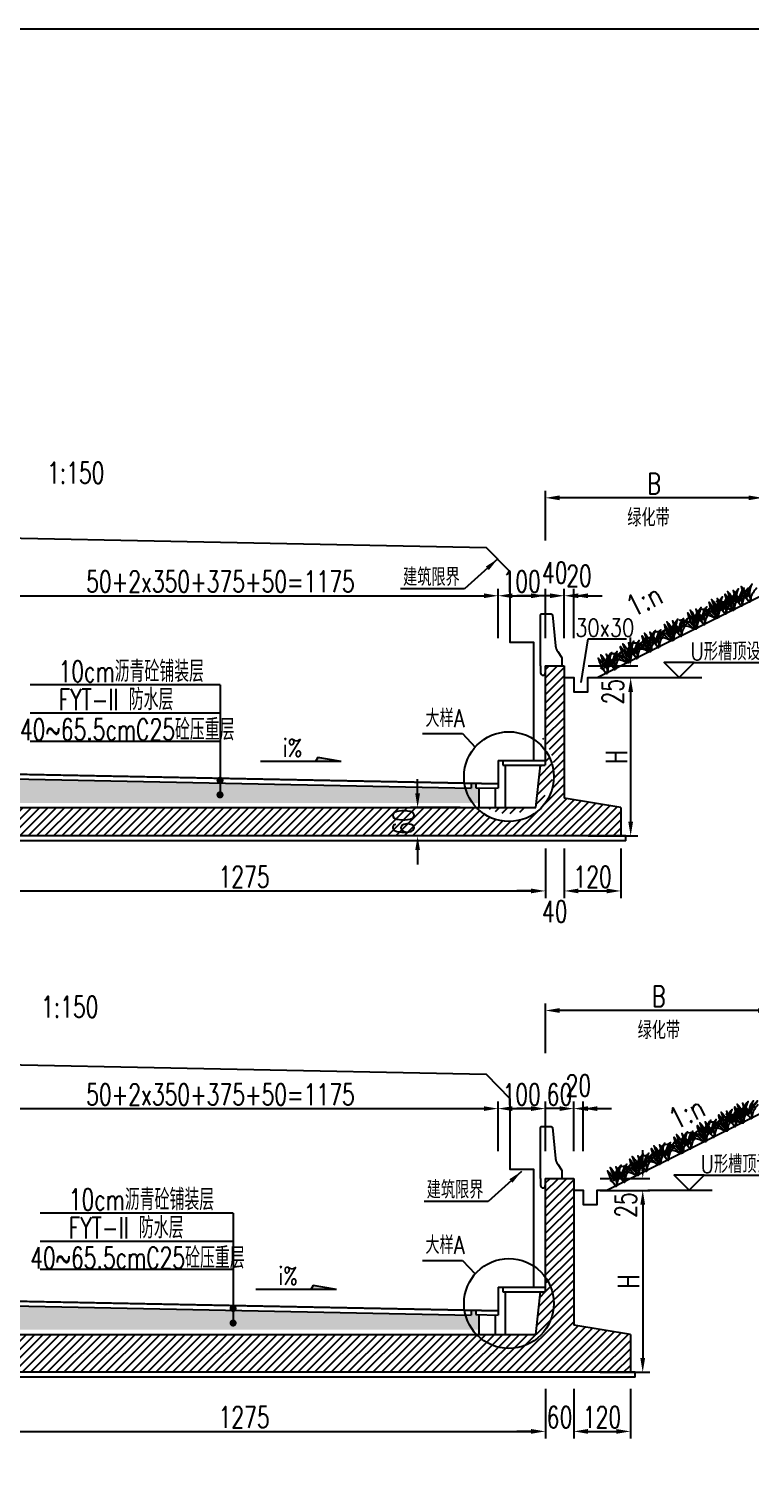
# Model space of a CAD drawing. Header units: millimetres. Extents: x -5615 to 11854, y -4751 to 15404.
# Drawn here: x 1765 to 3292, y 12371 to 15404 of the extents above; entities that cross this region are included whole.
import ezdxf
from ezdxf.enums import TextEntityAlignment as Align

# ---------------------------------------------------------------- set-up
doc = ezdxf.new("R2010")
doc.units = ezdxf.units.MM
doc.header["$LTSCALE"] = 0.25
doc.header["$MEASUREMENT"] = 0
for name, color, linetype in [('3', 3, 'Continuous'), ('填充', 8, 'Continuous'), ('尺寸', 7, 'Continuous'), ('建筑限界', 9, 'Continuous'), ('文字', 7, 'Continuous'), ('标注', 7, 'Continuous'), ('次轮廓线', 7, 'Continuous'), ('轮廓线', 1, 'Continuous')]:
    doc.layers.add(name, color=color, linetype=linetype)
doc.styles.get("Standard").update_dxf_attribs({"font": 'simplex1.shx', "width": 0.7, "bigfont": 'hztxt.shx'})
doc.dimstyles.new('150', dxfattribs={"dimscale": 15, "dimtxt": 3, "dimasz": 2, "dimexe": 1, "dimexo": 1, "dimgap": 0.5, "dimtad": 1, "dimdec": 1, "dimdsep": 46, "dimtxsty": 'Standard', "dimcen": 0.5, "dimadec": 0, "dimazin": 0, "dimtfac": 1, "dimtdec": 1, "dimtofl": 0, "dimtmove": 2, "dimatfit": 3, "dimfxl": 0, "dimtolj": 1, "dimtzin": 0, "dimarcsym": 0})

# ---------------------------------------------------------------- blocks, each defined once
blk = doc.blocks.new('*D130')
at = {"layer": '标注', "color": 0, "lineweight": -2}
for p, q in [((1582.9, 12526.3), (1582.9, 12421.3)), ((2857.9, 12526.3), (2857.9, 12421.3)), ((1612.9, 12436.3), (2827.9, 12436.3))]:
    blk.add_line(p, q, dxfattribs=at)
at = {"layer": '标注', "color": 0}
for points in [[(1612.9, 12441.3), (1612.9, 12431.3), (1582.9, 12436.3)], [(2827.9, 12441.3), (2827.9, 12431.3), (2857.9, 12436.3)]]:
    blk.add_solid(points, dxfattribs=at)
at = {"layer": '标注', "color": 0, "insert": (2220.4, 12466.3), "char_height": 45, "attachment_point": 5}
blk.add_mtext('\\A1;1275', dxfattribs=at)
blk = doc.blocks.new('*D131')
at = {"layer": '标注', "color": 0, "lineweight": -2}
for p, q in [((2857.9, 12526.3), (2857.9, 12421.3)), ((2917.9, 12526.3), (2917.9, 12421.3)), ((2827.9, 12436.3), (2797.9, 12436.3)), ((2947.9, 12436.3), (2977.9, 12436.3))]:
    blk.add_line(p, q, dxfattribs=at)
at = {"layer": '标注', "color": 0}
for points in [[(2827.9, 12441.3), (2827.9, 12431.3), (2857.9, 12436.3)], [(2947.9, 12441.3), (2947.9, 12431.3), (2917.9, 12436.3)]]:
    blk.add_solid(points, dxfattribs=at)
at = {"layer": '标注', "color": 0, "insert": (2887.9, 12466.3), "char_height": 45, "attachment_point": 5}
blk.add_mtext('\\A1;60', dxfattribs=at)
blk = doc.blocks.new('*D132')
at = {"layer": '标注', "color": 0, "lineweight": -2}
for p, q in [((2917.9, 12526.3), (2917.9, 12421.3)), ((3037.9, 12526.3), (3037.9, 12421.3)), ((2947.9, 12436.3), (3007.9, 12436.3))]:
    blk.add_line(p, q, dxfattribs=at)
at = {"layer": '标注', "color": 0}
for points in [[(2947.9, 12441.3), (2947.9, 12431.3), (2917.9, 12436.3)], [(3007.9, 12441.3), (3007.9, 12431.3), (3037.9, 12436.3)]]:
    blk.add_solid(points, dxfattribs=at)
at = {"layer": '标注', "color": 0, "insert": (2977.9, 12466.3), "char_height": 45, "attachment_point": 5}
blk.add_mtext('\\A1;120', dxfattribs=at)
blk = doc.blocks.new('*D137')
at = {"layer": '标注', "color": 0, "lineweight": -2}
for p, q in [((2827.9, 13119.3), (2797.9, 13119.3)), ((2857.9, 13029.3), (2857.9, 13134.3)), ((2917.9, 13029.3), (2917.9, 13134.3)), ((2947.9, 13119.3), (2977.9, 13119.3))]:
    blk.add_line(p, q, dxfattribs=at)
at = {"layer": '标注', "color": 0}
for points in [[(2827.9, 13124.3), (2827.9, 13114.3), (2857.9, 13119.3)], [(2947.9, 13124.3), (2947.9, 13114.3), (2917.9, 13119.3)]]:
    blk.add_solid(points, dxfattribs=at)
at = {"layer": '标注', "color": 0, "insert": (2887.9, 13149.3), "char_height": 45, "attachment_point": 5}
blk.add_mtext('\\A1;60', dxfattribs=at)
blk = doc.blocks.new('*D138')
at = {"layer": '标注', "color": 0, "lineweight": -2}
for p, q in [((1582.9, 13029.3), (1582.9, 13134.3)), ((1612.9, 13119.3), (2727.9, 13119.3)), ((2757.9, 13029.3), (2757.9, 13134.3))]:
    blk.add_line(p, q, dxfattribs=at)
at = {"layer": '标注', "color": 0}
for points in [[(1612.9, 13124.3), (1612.9, 13114.3), (1582.9, 13119.3)], [(2727.9, 13124.3), (2727.9, 13114.3), (2757.9, 13119.3)]]:
    blk.add_solid(points, dxfattribs=at)
at = {"layer": '标注', "color": 0, "insert": (2170.4, 13149.3), "char_height": 45, "attachment_point": 5}
blk.add_mtext('\\A1;50+2x350+375+50=1175', dxfattribs=at)
blk = doc.blocks.new('*D139')
at = {"layer": '标注', "color": 0, "lineweight": -2}
for p, q in [((2757.9, 13029.3), (2757.9, 13134.3)), ((2787.9, 13119.3), (2827.9, 13119.3)), ((2857.9, 13029.3), (2857.9, 13134.3))]:
    blk.add_line(p, q, dxfattribs=at)
at = {"layer": '标注', "color": 0}
for points in [[(2787.9, 13124.3), (2787.9, 13114.3), (2757.9, 13119.3)], [(2827.9, 13124.3), (2827.9, 13114.3), (2857.9, 13119.3)]]:
    blk.add_solid(points, dxfattribs=at)
at = {"layer": '标注', "color": 0, "insert": (2807.9, 13149.3), "char_height": 45, "attachment_point": 5}
blk.add_mtext('\\A1;100', dxfattribs=at)
blk = doc.blocks.new('箭头')
at = {"layer": '尺寸'}
blk.add_hatch(color=256, dxfattribs=at).paths.add_polyline_path([(0, 0), (-0.35, 0.6), (-3.63, 0)])
for p, q in [((-3.63, 0), (-0.35, 0.6)), ((-3.63, 0), (7.74, 0)), ((-0.35, 0.6), (0, 0))]:
    blk.add_line(p, q, dxfattribs=at)
blk = doc.blocks.new('*D115')
at = {"layer": '标注', "color": 0, "lineweight": -2}
for p, q in [((1582.9, 13669.9), (1582.9, 13564.9)), ((2857.9, 13669.9), (2857.9, 13564.9)), ((1612.9, 13579.9), (2827.9, 13579.9))]:
    blk.add_line(p, q, dxfattribs=at)
at = {"layer": '标注', "color": 0}
for points in [[(1612.9, 13584.9), (1612.9, 13574.9), (1582.9, 13579.9)], [(2827.9, 13584.9), (2827.9, 13574.9), (2857.9, 13579.9)]]:
    blk.add_solid(points, dxfattribs=at)
at = {"layer": '标注', "color": 0, "insert": (2220.4, 13609.9), "char_height": 45, "attachment_point": 5}
blk.add_mtext('\\A1;1275', dxfattribs=at)
blk = doc.blocks.new('*D116')
at = {"layer": '标注', "color": 0, "lineweight": -2}
for p, q in [((2857.9, 13669.9), (2857.9, 13564.9)), ((2897.9, 13669.9), (2897.9, 13564.9)), ((2827.9, 13579.9), (2797.9, 13579.9)), ((2927.9, 13579.9), (2957.9, 13579.9))]:
    blk.add_line(p, q, dxfattribs=at)
at = {"layer": '标注', "color": 0}
for points in [[(2827.9, 13584.9), (2827.9, 13574.9), (2857.9, 13579.9)], [(2927.9, 13584.9), (2927.9, 13574.9), (2897.9, 13579.9)]]:
    blk.add_solid(points, dxfattribs=at)
at = {"layer": '标注', "color": 0, "insert": (2877.9, 13536.2), "char_height": 45, "attachment_point": 5}
blk.add_mtext('\\A1;40', dxfattribs=at)
blk = doc.blocks.new('*D117')
at = {"layer": '标注', "color": 0, "lineweight": -2}
for p, q in [((2897.9, 13669.9), (2897.9, 13564.9)), ((3017.9, 13669.9), (3017.9, 13564.9)), ((2927.9, 13579.9), (2987.9, 13579.9))]:
    blk.add_line(p, q, dxfattribs=at)
at = {"layer": '标注', "color": 0}
for points in [[(2927.9, 13584.9), (2927.9, 13574.9), (2897.9, 13579.9)], [(2987.9, 13584.9), (2987.9, 13574.9), (3017.9, 13579.9)]]:
    blk.add_solid(points, dxfattribs=at)
at = {"layer": '标注', "color": 0, "insert": (2957.9, 13609.9), "char_height": 45, "attachment_point": 5}
blk.add_mtext('\\A1;120', dxfattribs=at)
blk = doc.blocks.new('*D123')
at = {"layer": '标注', "color": 0, "lineweight": -2}
for p, q in [((2827.9, 14204.5), (2797.9, 14204.5)), ((2857.9, 14114.5), (2857.9, 14219.5)), ((2897.9, 14114.5), (2897.9, 14219.5)), ((2927.9, 14204.5), (2957.9, 14204.5))]:
    blk.add_line(p, q, dxfattribs=at)
at = {"layer": '标注', "color": 0}
for points in [[(2827.9, 14209.5), (2827.9, 14199.5), (2857.9, 14204.5)], [(2927.9, 14209.5), (2927.9, 14199.5), (2897.9, 14204.5)]]:
    blk.add_solid(points, dxfattribs=at)
at = {"layer": '标注', "color": 0, "insert": (2877.9, 14253.3), "char_height": 45, "attachment_point": 5}
blk.add_mtext('\\A1;40', dxfattribs=at)
blk = doc.blocks.new('*D124')
at = {"layer": '标注', "color": 0, "lineweight": -2}
for p, q in [((1582.9, 14114.5), (1582.9, 14219.5)), ((1612.9, 14204.5), (2727.9, 14204.5)), ((2757.9, 14114.5), (2757.9, 14219.5))]:
    blk.add_line(p, q, dxfattribs=at)
at = {"layer": '标注', "color": 0}
for points in [[(1612.9, 14209.5), (1612.9, 14199.5), (1582.9, 14204.5)], [(2727.9, 14209.5), (2727.9, 14199.5), (2757.9, 14204.5)]]:
    blk.add_solid(points, dxfattribs=at)
at = {"layer": '标注', "color": 0, "insert": (2170.4, 14234.5), "char_height": 45, "attachment_point": 5}
blk.add_mtext('\\A1;50+2x350+375+50=1175', dxfattribs=at)
blk = doc.blocks.new('*D125')
at = {"layer": '标注', "color": 0, "lineweight": -2}
for p, q in [((2757.9, 14114.5), (2757.9, 14219.5)), ((2787.9, 14204.5), (2827.9, 14204.5)), ((2857.9, 14114.5), (2857.9, 14219.5))]:
    blk.add_line(p, q, dxfattribs=at)
at = {"layer": '标注', "color": 0}
for points in [[(2787.9, 14209.5), (2787.9, 14199.5), (2757.9, 14204.5)], [(2827.9, 14209.5), (2827.9, 14199.5), (2857.9, 14204.5)]]:
    blk.add_solid(points, dxfattribs=at)
at = {"layer": '标注', "color": 0, "insert": (2807.9, 14234.5), "char_height": 45, "attachment_point": 5}
blk.add_mtext('\\A1;100', dxfattribs=at)
blk = doc.blocks.new('*D163')
at = {"layer": '标注', "color": 0, "lineweight": -2}
for p, q in [((2587.6, 13786.2), (2587.6, 13816.2)), ((2677.6, 13756.2), (2572.6, 13756.2)), ((2677.6, 13696.2), (2572.6, 13696.2)), ((2587.6, 13666.2), (2587.6, 13636.2))]:
    blk.add_line(p, q, dxfattribs=at)
at = {"layer": '标注', "color": 0}
for points in [[(2582.6, 13786.2), (2592.6, 13786.2), (2587.6, 13756.2)], [(2582.6, 13666.2), (2592.6, 13666.2), (2587.6, 13696.2)]]:
    blk.add_solid(points, dxfattribs=at)
at = {"layer": '标注', "color": 0, "insert": (2557.6, 13726.2), "char_height": 45, "attachment_point": 5, "rotation": 90}
blk.add_mtext('\\A1;60', dxfattribs=at)
blk = doc.blocks.new('*D237')
at = {"layer": '标注', "color": 0, "lineweight": -2}
for p, q in [((2974, 12946.4), (3079, 12946.4)), ((3064, 12916.4), (3064, 12591.4)), ((2974, 12561.4), (3079, 12561.4))]:
    blk.add_line(p, q, dxfattribs=at)
at = {"layer": '标注', "color": 0}
for points in [[(3059, 12916.4), (3069, 12916.4), (3064, 12946.4)], [(3059, 12591.4), (3069, 12591.4), (3064, 12561.4)]]:
    blk.add_solid(points, dxfattribs=at)
at = {"layer": '标注', "color": 0, "insert": (3034, 12753.9), "char_height": 45, "attachment_point": 5, "rotation": 90}
blk.add_mtext('\\A1;H', dxfattribs=at)
blk = doc.blocks.new('*D239')
at = {"layer": '标注', "color": 0, "lineweight": -2}
for p, q in [((2948.4, 14031.2), (3053.4, 14031.2)), ((3038.4, 14001.2), (3038.4, 13726.2)), ((2948.4, 13696.2), (3053.4, 13696.2))]:
    blk.add_line(p, q, dxfattribs=at)
at = {"layer": '标注', "color": 0}
for points in [[(3033.4, 14001.2), (3043.4, 14001.2), (3038.4, 14031.2)], [(3033.4, 13726.2), (3043.4, 13726.2), (3038.4, 13696.2)]]:
    blk.add_solid(points, dxfattribs=at)
at = {"layer": '标注', "color": 0, "insert": (3008.4, 13863.7), "char_height": 45, "attachment_point": 5, "rotation": 90}
blk.add_mtext('\\A1;H', dxfattribs=at)
blk = doc.blocks.new('*D272')
at = {"layer": '标注', "color": 0, "lineweight": -2}
for p, q in [((2857.9, 13236.9), (2857.9, 13341.9)), ((3307.9, 13326.9), (2887.9, 13326.9)), ((3337.9, 13236.9), (3337.9, 13341.9))]:
    blk.add_line(p, q, dxfattribs=at)
at = {"layer": '标注', "color": 0}
for points in [[(2887.9, 13331.9), (2887.9, 13321.9), (2857.9, 13326.9)], [(3307.9, 13331.9), (3307.9, 13321.9), (3337.9, 13326.9)]]:
    blk.add_solid(points, dxfattribs=at)
at = {"layer": '标注', "color": 0, "insert": (3097.9, 13356.9), "char_height": 45, "attachment_point": 5}
blk.add_mtext('\\A1;B', dxfattribs=at)
blk = doc.blocks.new('*D275')
at = {"layer": '标注', "color": 0, "lineweight": -2}
for p, q in [((2857.9, 14321.7), (2857.9, 14426.7)), ((3287.9, 14411.7), (2887.9, 14411.7)), ((3317.9, 14321.7), (3317.9, 14426.7))]:
    blk.add_line(p, q, dxfattribs=at)
at = {"layer": '标注', "color": 0}
for points in [[(2887.9, 14416.7), (2887.9, 14406.7), (2857.9, 14411.7)], [(3287.9, 14416.7), (3287.9, 14406.7), (3317.9, 14411.7)]]:
    blk.add_solid(points, dxfattribs=at)
at = {"layer": '标注', "color": 0, "insert": (3087.9, 14441.7), "char_height": 45, "attachment_point": 5}
blk.add_mtext('\\A1;B', dxfattribs=at)
blk = doc.blocks.new('*D278')
at = {"layer": '标注', "color": 0, "lineweight": -2}
for p, q in [((3038.4, 14086.2), (3038.4, 14116.2)), ((2948.4, 14056.2), (3053.4, 14056.2)), ((2948.4, 14031.2), (3053.4, 14031.2)), ((3038.4, 14001.2), (3038.4, 13971.2))]:
    blk.add_line(p, q, dxfattribs=at)
at = {"layer": '标注', "color": 0}
for points in [[(3033.4, 14086.2), (3043.4, 14086.2), (3038.4, 14056.2)], [(3033.4, 14001.2), (3043.4, 14001.2), (3038.4, 14031.2)]]:
    blk.add_solid(points, dxfattribs=at)
at = {"layer": '标注', "color": 0, "insert": (3000.6, 14001.6), "char_height": 45, "attachment_point": 5, "rotation": 90}
blk.add_mtext('\\A1;25', dxfattribs=at)
blk = doc.blocks.new('*D279')
at = {"layer": '标注', "color": 0, "lineweight": -2}
for p, q in [((3064, 13001.4), (3064, 13031.4)), ((2974, 12971.4), (3079, 12971.4)), ((2974, 12946.4), (3079, 12946.4)), ((3064, 12916.4), (3064, 12886.4))]:
    blk.add_line(p, q, dxfattribs=at)
at = {"layer": '标注', "color": 0}
for points in [[(3059, 13001.4), (3069, 13001.4), (3064, 12971.4)], [(3059, 12916.4), (3069, 12916.4), (3064, 12946.4)]]:
    blk.add_solid(points, dxfattribs=at)
at = {"layer": '标注', "color": 0, "insert": (3028, 12915.3), "char_height": 45, "attachment_point": 5, "rotation": 90}
blk.add_mtext('\\A1;25', dxfattribs=at)
blk = doc.blocks.new('*D288')
at = {"color": 0, "lineweight": -2}
for p, q in [((2867.9, 14204.5), (2837.9, 14204.5)), ((2897.9, 14114.5), (2897.9, 14219.5)), ((2917.9, 14114.5), (2917.9, 14219.5)), ((2947.9, 14204.5), (2977.9, 14204.5))]:
    blk.add_line(p, q, dxfattribs=at)
at = {"color": 0}
for points in [[(2867.9, 14209.5), (2867.9, 14199.5), (2897.9, 14204.5)], [(2947.9, 14209.5), (2947.9, 14199.5), (2917.9, 14204.5)]]:
    blk.add_solid(points, dxfattribs=at)
at = {"color": 0, "insert": (2929.2, 14246.6), "char_height": 45, "attachment_point": 5}
blk.add_mtext('\\A1;20', dxfattribs=at)
blk = doc.blocks.new('*D292')
at = {"color": 0, "lineweight": -2}
for p, q in [((2887.9, 13119.3), (2857.9, 13119.3)), ((2917.9, 13029.3), (2917.9, 13134.3)), ((2937.9, 13029.3), (2937.9, 13134.3)), ((2967.9, 13119.3), (2997.9, 13119.3))]:
    blk.add_line(p, q, dxfattribs=at)
at = {"color": 0}
for points in [[(2887.9, 13124.3), (2887.9, 13114.3), (2917.9, 13119.3)], [(2967.9, 13124.3), (2967.9, 13114.3), (2937.9, 13119.3)]]:
    blk.add_solid(points, dxfattribs=at)
at = {"color": 0, "insert": (2927.9, 13168.1), "char_height": 45, "attachment_point": 5}
blk.add_mtext('\\A1;20', dxfattribs=at)

msp = doc.modelspace()

# ---------------------------------------------------------------- hatches: boundary and pattern name
at = {"layer": '填充'}
h = msp.add_hatch(dxfattribs=at)
h.set_pattern_fill('ANSI31', color=256, scale=100, style=0)
h.paths.add_polyline_path([(2875.9, 13821.73, 0.1578684), (2857.87, 13877.42), (2857.87, 13846.24), (2847.87, 13846.24), (2837.76, 13756.24), (2712.09, 13756.24, 0.6771338)], flags=16)
h.paths.add_polyline_path([(1482.87, 13696.24), (1482.87, 13756.24), (2733.41, 13756.24, 0.2678772), (2828.39, 13756.24), (2838.22, 13756.24), (2838.67, 13763.1, 0.2333694), (2875.9, 13838.51, 0.1896002), (2850.44, 13903.24), (2857.87, 13903.24), (2857.87, 14056.24), (2897.87, 14056.24), (2897.87, 13776.24), (3017.87, 13756.24), (3017.87, 13696.24)])
h.paths.add_polyline_path([(2592.82, 13697.66), (2592.82, 13754.81), (2525.32, 13754.81), (2525.32, 13697.66)], flags=24)
h = msp.add_hatch(dxfattribs=at)
h.set_pattern_fill('AR-CONC', color=256, scale=5, style=0)
h.set_pattern_definition([(130, (2965.737, 13236.71), (-35.863, -3.1376), [3.75, -41.25]), (185, (2965.737, 13236.71), (6.9376, 37.6096), [3, -33]), (79.5486, (2962.75, 13236.447), (-28.9255, 34.472), [3.187, -35.0571]), (133.8158, (2965.737, 13246.71), (-53.362, -8.276), [5.625, -61.875]), (83.3644, (2961.29, 13246.02), (-46.7331, 48.7059), [4.7805, -52.5856]), (188.8158, (2965.737, 13246.71), (-46.7331, 48.706), [4.5, -49.5]), (159, (2960.737, 13244.21), (-29.84535, -20.13094), [3.75, -41.25]), (214, (2960.737, 13244.21), (-12.1658, 36.2575), [3, -33]), (108.5486, (2958.25, 13242.53), (-42.0111, 16.1265), [3.187, -35.0571]), (142.5, (2965.737, 13236.709), (-0.60799, 16.64469), [0, -32.6, 0, -33.5, 0, -33.125]), (172.5, (2965.737, 13236.709), (-13.15348, 19.72059), [0, -19.1, 0, -31.85, 0, -12.625]), (212.5, (2976.887, 13236.709), (-26.69112, -1.12774), [0, -12.5, 0, -39, 0, -51.75]), (222.5, (2981.887, 13236.709), (-29.1593, 5.00525), [0, -16.25, 0, -25.9, 0, -36.75])])
h.paths.add_polyline_path([(1582.87, 13819.74), (2702.87, 13797.34), (2702.87, 13807.34), (2712.87, 13807.14), (2712.87, 13797.04), (2717.87, 13796.94), (2717.87, 13766.24), (1582.87, 13766.24)])
h.paths.add_polyline_path([(1482.87, 13821.74), (1582.87, 13819.74), (1582.87, 13766.24), (1482.87, 13766.24)])
h = msp.add_hatch(dxfattribs=at)
h.set_pattern_fill('ANSI31', color=256, scale=100, style=0)
h.set_pattern_definition([(45, (0, 204.065), (-8.838835, 8.838835), [])])
h.paths.add_polyline_path([(2712.09, 12641.43, 0.6771338), (2875.9, 12706.93, 0.1578684), (2857.87, 12762.61), (2857.87, 12731.43), (2847.87, 12731.43), (2837.76, 12641.43)], flags=17)
h.paths.add_polyline_path([(3037.87, 12561.43), (3037.87, 12641.43), (2917.87, 12661.43), (2917.87, 12971.43), (2857.87, 12971.43), (2857.87, 12762.61, -0.1578684), (2875.9, 12706.93, -0.6771338), (2712.09, 12641.43), (1482.87, 12641.43), (1482.87, 12561.43)])
h = msp.add_hatch(dxfattribs=at)
h.set_pattern_fill('AR-CONC', color=256, scale=5, style=0)
h.set_pattern_definition([(130, (2965.737, 12121.903), (-35.863, -3.1376), [3.75, -41.25]), (185, (2965.737, 12121.903), (6.9376, 37.6096), [3, -33]), (79.5486, (2962.75, 12121.642), (-28.9255, 34.472), [3.187, -35.0571]), (133.8158, (2965.737, 12131.903), (-53.362, -8.276), [5.625, -61.875]), (83.3644, (2961.29, 12131.214), (-46.7331, 48.7059), [4.7805, -52.5856]), (188.8158, (2965.737, 12131.903), (-46.7331, 48.706), [4.5, -49.5]), (159, (2960.737, 12129.403), (-29.84535, -20.13094), [3.75, -41.25]), (214, (2960.737, 12129.403), (-12.1658, 36.2575), [3, -33]), (108.5486, (2958.25, 12127.726), (-42.0111, 16.1265), [3.187, -35.0571]), (142.5, (2965.737, 12121.903), (-0.60799, 16.64469), [0, -32.6, 0, -33.5, 0, -33.125]), (172.5, (2965.737, 12121.903), (-13.15348, 19.72059), [0, -19.1, 0, -31.85, 0, -12.625]), (212.5, (2976.887, 12121.903), (-26.69112, -1.12774), [0, -12.5, 0, -39, 0, -51.75]), (222.5, (2981.887, 12121.903), (-29.1593, 5.00525), [0, -16.25, 0, -25.9, 0, -36.75])])
h.paths.add_polyline_path([(1582.87, 12704.93), (2702.87, 12682.53), (2702.87, 12692.53), (2712.87, 12692.33), (2712.87, 12682.23), (2717.87, 12682.13), (2717.87, 12651.43), (1582.87, 12651.43)])
h.paths.add_polyline_path([(1482.87, 12706.93), (1582.87, 12704.93), (1582.87, 12651.43), (1482.87, 12651.43)])

# ---------------------------------------------------------------- linework, layer by layer
for p, q in [((2933.52, 14021.16), (2948.25, 14113.6)), ((2948.25, 14113.6), (3029.54, 14113.6)), ((3172.95, 14063.06), (3321.1, 14063.06)), ((3053.37, 14031.24), (3189.26, 14031.24)), ((2598.24, 13912.82), (2682.85, 13912.82)), ((2682.85, 13912.82), (2709.39, 13884.28)), ((3194.26, 12978.25), (3342.41, 12978.25)), ((3074.68, 12946.43), (3210.57, 12946.43)), ((2598.24, 12798.02), (2682.85, 12798.02)), ((2682.85, 12798.02), (2709.39, 12769.47))]:
    msp.add_line(p, q)
at = {"ltscale": 100}
for p, q in [((2169.53, 14015.67), (1767.72, 14015.67)), ((2169.53, 14015.67), (2169.53, 13783.24)), ((2169.53, 13956.06), (1767.72, 13956.06)), ((2169.53, 13896.46), (1767.72, 13896.46)), ((2197.16, 12897.98), (1789.2, 12897.98)), ((2197.16, 12897.98), (2197.16, 12665.56)), ((2197.16, 12838.38), (1789.2, 12838.38)), ((2197.16, 12778.78), (1789.2, 12778.78))]:
    msp.add_line(p, q, dxfattribs=at)
msp.add_lwpolyline([(-3642.81, 15404.42), (5321.54, 15404.42), (5321.54, -4750.7), (-3642.81, -4750.7)], close=True)
for points in [[(2847.87, 14056.24), (2847.87, 14163.74, -0.4142136), (2850.37, 14166.24), (2870.32, 14166.24, -0.3839793), (2872.8, 14164), (2879.69, 14098.25, 0.1263332), (2884.1, 14086.36), (2892.42, 14074.38, -0.1529225), (2892.87, 14072.95), (2892.87, 14056.24)], [(2847.87, 12971.43), (2847.87, 13078.93, -0.4142136), (2850.37, 13081.43), (2870.32, 13081.43, -0.3839793), (2872.8, 13079.19), (2879.69, 13013.44, 0.1263332), (2884.1, 13001.55), (2892.42, 12989.57, -0.1529225), (2892.87, 12988.15), (2892.87, 12971.43)]]:
    msp.add_lwpolyline(points, format="xyb")
at = {"const_width": 7.5}
for points in [[(2173.28, 13814.09, -1), (2165.78, 13814.09, -1)], [(2173.28, 13783.24, -1), (2165.78, 13783.24, -1)], [(2200.91, 12696.41, -1), (2193.41, 12696.41, -1)], [(2200.91, 12665.56, -1), (2193.41, 12665.56, -1)]]:
    msp.add_lwpolyline(points, format="xyb", close=True, dxfattribs=at)
for centre in [(2780.9, 13821.73), (2780.9, 12706.93)]:
    msp.add_circle(centre, 95)
at = {"layer": '3', "color": 9}
for points in [[(3305.26, 14221.17, 0.0394978), (3297.32, 14210.86, 0.232087), (3292.95, 14192.84, -0.1911867), (3295.55, 14229.22, 0.2267195), (3286.21, 14203.28, 0.091203), (3272.33, 14223.95, 0.1239074), (3290.58, 14190.77, 0.0624947), (3277.38, 14204.21)], [(3233.14, 14174.17, 0.013375), (3253.35, 14203.87, 0.001492), (3229.31, 14180.95, 0.302407), (3227.28, 14171.83, -0.1063996), (3232.97, 14202.03, 0.2267195), (3223.63, 14176.09, 0.091203), (3209.75, 14196.76, 0.074282), (3220.74, 14172.08)], [(3221.04, 14179.99, -0.0394978), (3234.04, 14180.16, -0.232087), (3251.08, 14172.84, 0.1911867), (3220.42, 14192.59, -0.2267195), (3246.77, 14184.5, -0.091203), (3238.57, 14208, -0.1239074), (3254.16, 14173.5, -0.0624947), (3251.32, 14192.12)], [(3254.34, 14195.71, 0.0394978), (3246.41, 14185.4, 0.232087), (3242.03, 14167.38, -0.1911867), (3244.63, 14203.77, 0.2267195), (3235.29, 14177.82, 0.091203), (3221.41, 14198.49, 0.1239074), (3239.66, 14165.32, 0.0624947), (3226.47, 14178.76)], [(3270.97, 14204.02, 0.0394978), (3263.03, 14193.72, 0.232087), (3258.66, 14175.7, -0.1911867), (3261.26, 14212.08, 0.2267195), (3251.92, 14186.14, 0.091203), (3238.04, 14206.8, 0.1239074), (3256.29, 14173.63, 0.0624947), (3243.09, 14187.07)], [(3266.92, 14191.06, 0.013375), (3287.12, 14220.75, 0.001492), (3263.08, 14197.84, 0.302407), (3261.05, 14188.72, -0.1063996), (3266.74, 14218.92, 0.2267195), (3257.4, 14192.97, 0.091203), (3243.52, 14213.64, 0.074282), (3254.52, 14188.97)], [(3288.11, 14212.6, 0.0394978), (3280.18, 14202.29, 0.232087), (3275.81, 14184.27, -0.1911867), (3278.4, 14220.65, 0.2267195), (3269.07, 14194.71, 0.091203), (3255.18, 14215.38, 0.1239074), (3273.44, 14182.2, 0.0624947), (3260.24, 14195.64)], [(3142.08, 14140.51, -0.0394978), (3155.09, 14140.68, -0.232087), (3172.13, 14133.36, 0.1911867), (3141.46, 14153.12, -0.2267195), (3167.82, 14145.02, -0.091203), (3159.62, 14168.53, -0.1239074), (3175.2, 14134.02, -0.0624947), (3172.37, 14152.64)], [(3192.02, 14164.55, 0.0394978), (3184.08, 14154.24, 0.232087), (3179.71, 14136.22, -0.1911867), (3182.31, 14172.6, 0.2267195), (3172.97, 14146.66, 0.091203), (3159.09, 14167.33, 0.1239074), (3177.34, 14134.15, 0.0624947), (3164.14, 14147.59)], [(3187.96, 14151.58, 0.013375), (3208.17, 14181.27, 0.001492), (3184.13, 14158.36, 0.302407), (3182.1, 14149.24, -0.1063996), (3187.79, 14179.44, 0.2267195), (3178.45, 14153.5, 0.091203), (3164.57, 14174.17, 0.074282), (3175.56, 14149.49)], [(3209.16, 14173.12, 0.0394978), (3201.22, 14162.81, 0.232087), (3196.85, 14144.79, -0.1911867), (3199.45, 14181.18, 0.2267195), (3190.11, 14155.23, 0.091203), (3176.23, 14175.9, 0.1239074), (3194.48, 14142.73, 0.0624947), (3181.28, 14156.17)], [(3187.26, 14163.1, -0.0394978), (3200.27, 14163.27, -0.232087), (3217.31, 14155.96, 0.1911867), (3186.64, 14175.71, -0.2267195), (3213, 14167.61, -0.091203), (3204.8, 14191.12, -0.1239074), (3220.38, 14156.61, -0.0624947), (3217.55, 14175.23)], [(3237.2, 14187.14, 0.0394978), (3229.26, 14176.83, 0.232087), (3224.89, 14158.81, -0.1911867), (3227.49, 14195.2, 0.2267195), (3218.15, 14169.25, 0.091203), (3204.27, 14189.92, 0.1239074), (3222.52, 14156.75, 0.0624947), (3209.32, 14170.18)], [(3092.79, 14115.87, -0.0394978), (3105.8, 14116.03, -0.232087), (3122.84, 14108.72, 0.1911867), (3092.17, 14128.47, -0.2267195), (3118.53, 14120.37, -0.091203), (3110.33, 14143.88, -0.1239074), (3125.91, 14109.38, -0.0624947), (3123.08, 14128)], [(3142.73, 14139.9, 0.0394978), (3134.79, 14129.6, 0.232087), (3130.42, 14111.58, -0.1911867), (3133.02, 14147.96, 0.2267195), (3123.68, 14122.01, 0.091203), (3109.8, 14142.68, 0.1239074), (3128.05, 14109.51, 0.0624947), (3114.85, 14122.95)], [(3138.68, 14126.94, 0.013375), (3158.88, 14156.63, 0.001492), (3134.84, 14133.72, 0.302407), (3132.81, 14124.6, -0.1063996), (3138.5, 14154.8, 0.2267195), (3129.16, 14128.85, 0.091203), (3115.28, 14149.52, 0.074282), (3126.27, 14124.85)], [(3159.87, 14148.47, 0.0394978), (3151.94, 14138.17, 0.232087), (3147.56, 14120.15, -0.1911867), (3150.16, 14156.53, 0.2267195), (3140.82, 14130.59, 0.091203), (3126.94, 14151.25, 0.1239074), (3145.19, 14118.08, 0.0624947), (3132, 14131.52)], [(3045.26, 14080.23, 0.013375), (3065.46, 14109.92, 0.001492), (3041.43, 14087.01, 0.302407), (3039.39, 14077.89, -0.1063996), (3045.08, 14108.09, 0.2267195), (3035.75, 14082.15, 0.091203), (3021.86, 14102.81, 0.074282), (3032.86, 14078.14)], [(3066.46, 14101.77, 0.0394978), (3058.52, 14091.46, 0.232087), (3054.15, 14073.44, -0.1911867), (3056.75, 14109.82, 0.2267195), (3047.41, 14083.88, 0.091203), (3033.53, 14104.55, 0.1239074), (3051.78, 14071.37, 0.0624947), (3038.58, 14084.81)], [(3045.13, 14092.04, -0.0394978), (3058.13, 14092.2, -0.232087), (3075.17, 14084.89, 0.1911867), (3044.51, 14104.64, -0.2267195), (3070.87, 14096.54, -0.091203), (3062.66, 14120.05, -0.1239074), (3078.25, 14085.54, -0.0624947), (3075.42, 14104.17)], [(3095.06, 14116.07, 0.0394978), (3087.13, 14105.76, 0.232087), (3082.75, 14087.74, -0.1911867), (3085.35, 14124.13, 0.2267195), (3076.01, 14098.18, 0.091203), (3062.13, 14118.85, 0.1239074), (3080.38, 14085.68, 0.0624947), (3067.19, 14099.12)], [(3091.01, 14103.1, 0.013375), (3111.21, 14132.8, 0.001492), (3087.17, 14109.89, 0.302407), (3085.14, 14100.77, -0.1063996), (3090.83, 14130.97, 0.2267195), (3081.49, 14105.02, 0.091203), (3067.61, 14125.69, 0.074282), (3078.61, 14101.02)], [(3112.2, 14124.64, 0.0394978), (3104.27, 14114.34, 0.232087), (3099.9, 14096.32, -0.1911867), (3102.49, 14132.7, 0.2267195), (3093.16, 14106.75, 0.091203), (3079.27, 14127.42, 0.1239074), (3097.53, 14094.25, 0.0624947), (3084.33, 14107.69)], [(3002.66, 14069.87, 0.0394978), (2994.73, 14059.56, 0.232087), (2990.35, 14041.54, -0.1911867), (2992.95, 14077.93, 0.2267195), (2983.61, 14051.98, 0.091203), (2969.73, 14072.65, 0.1239074), (2987.98, 14039.48, 0.0624947), (2974.79, 14052.92)], [(2998.61, 14056.9, 0.013375), (3018.81, 14086.6, 0.001492), (2994.77, 14063.69, 0.302407), (2992.74, 14054.56, -0.1063996), (2998.43, 14084.77, 0.2267195), (2989.09, 14058.82, 0.091203), (2975.21, 14079.49, 0.074282), (2986.21, 14054.82)], [(3019.8, 14078.44, 0.0394978), (3011.87, 14068.13, 0.232087), (3007.5, 14050.12, -0.1911867), (3010.09, 14086.5, 0.2267195), (3000.76, 14060.55, 0.091203), (2986.87, 14081.22, 0.1239074), (3005.13, 14048.05, 0.0624947), (2991.93, 14061.49)], [(2999.38, 14069.16, -0.0394978), (3012.38, 14069.33, -0.232087), (3029.42, 14062.01, 0.1911867), (2998.76, 14081.77, -0.2267195), (3025.12, 14073.67, -0.091203), (3016.91, 14097.18, -0.1239074), (3032.5, 14062.67, -0.0624947), (3029.67, 14081.29)], [(3049.31, 14093.2, 0.0394978), (3041.38, 14082.89, 0.232087), (3037.01, 14064.87, -0.1911867), (3039.6, 14101.25, 0.2267195), (3030.27, 14075.31, 0.091203), (3016.38, 14095.98, 0.1239074), (3034.64, 14062.8, 0.0624947), (3021.44, 14076.24)], [(3286.92, 13106.25, 0.013375), (3307.12, 13135.95, 0.001492), (3283.08, 13113.04, 0.302407), (3281.05, 13103.91, -0.1063996), (3286.74, 13134.12, 0.2267195), (3277.4, 13108.17, 0.091203), (3263.52, 13128.84, 0.074282), (3274.52, 13104.17)], [(3308.11, 13127.79, 0.0394978), (3300.18, 13117.48, 0.232087), (3295.81, 13099.46, -0.1911867), (3298.4, 13135.85, 0.2267195), (3289.07, 13109.9, 0.091203), (3275.18, 13130.57, 0.1239074), (3293.44, 13097.4, 0.0624947), (3280.24, 13110.84)], [(3207.26, 13078.3, -0.0394978), (3220.27, 13078.46, -0.232087), (3237.31, 13071.15, 0.1911867), (3206.64, 13090.9, -0.2267195), (3233, 13082.8, -0.091203), (3224.8, 13106.31, -0.1239074), (3240.38, 13071.81, -0.0624947), (3237.55, 13090.43)], [(3257.2, 13102.33, 0.0394978), (3249.26, 13092.03, 0.232087), (3244.89, 13074.01, -0.1911867), (3247.49, 13110.39, 0.2267195), (3238.15, 13084.44, 0.091203), (3224.27, 13105.11, 0.1239074), (3242.52, 13071.94, 0.0624947), (3229.32, 13085.38)], [(3253.14, 13089.37, 0.013375), (3273.35, 13119.06, 0.001492), (3249.31, 13096.15, 0.302407), (3247.28, 13087.03, -0.1063996), (3252.97, 13117.23, 0.2267195), (3243.63, 13091.28, 0.091203), (3229.75, 13111.95, 0.074282), (3240.74, 13087.28)], [(3241.04, 13095.19, -0.0394978), (3254.04, 13095.35, -0.232087), (3271.08, 13088.04, 0.1911867), (3240.42, 13107.79, -0.2267195), (3266.77, 13099.69, -0.091203), (3258.57, 13123.2, -0.1239074), (3274.16, 13088.69, -0.0624947), (3271.32, 13107.31)], [(3274.34, 13110.9, 0.0394978), (3266.41, 13100.6, 0.232087), (3262.03, 13082.58, -0.1911867), (3264.63, 13118.96, 0.2267195), (3255.29, 13093.02, 0.091203), (3241.41, 13113.68, 0.1239074), (3259.66, 13080.51, 0.0624947), (3246.47, 13093.95)], [(3290.97, 13119.22, 0.0394978), (3283.03, 13108.91, 0.232087), (3278.66, 13090.89, -0.1911867), (3281.26, 13127.28, 0.2267195), (3271.92, 13101.33, 0.091203), (3258.04, 13122, 0.1239074), (3276.29, 13088.83, 0.0624947), (3263.09, 13102.27)], [(3162.08, 13055.71, -0.0394978), (3175.09, 13055.87, -0.232087), (3192.13, 13048.56, 0.1911867), (3161.46, 13068.31, -0.2267195), (3187.82, 13060.21, -0.091203), (3179.62, 13083.72, -0.1239074), (3195.2, 13049.21, -0.0624947), (3192.37, 13067.84)], [(3212.02, 13079.74, 0.0394978), (3204.08, 13069.44, 0.232087), (3199.71, 13051.42, -0.1911867), (3202.31, 13087.8, 0.2267195), (3192.97, 13061.85, 0.091203), (3179.09, 13082.52, 0.1239074), (3197.34, 13049.35, 0.0624947), (3184.14, 13062.79)], [(3207.96, 13066.78, 0.013375), (3228.17, 13096.47, 0.001492), (3204.13, 13073.56, 0.302407), (3202.1, 13064.44, -0.1063996), (3207.79, 13094.64, 0.2267195), (3198.45, 13068.69, 0.091203), (3184.57, 13089.36, 0.074282), (3195.56, 13064.69)], [(3229.16, 13088.31, 0.0394978), (3221.22, 13078.01, 0.232087), (3216.85, 13059.99, -0.1911867), (3219.45, 13096.37, 0.2267195), (3210.11, 13070.42, 0.091203), (3196.23, 13091.09, 0.1239074), (3214.48, 13057.92, 0.0624947), (3201.28, 13071.36)], [(3111.01, 13018.3, 0.013375), (3131.21, 13047.99, 0.001492), (3107.17, 13025.08, 0.302407), (3105.14, 13015.96, -0.1063996), (3110.83, 13046.16, 0.2267195), (3101.49, 13020.22, 0.091203), (3087.61, 13040.88, 0.074282), (3098.61, 13016.21)], [(3132.2, 13039.84, 0.0394978), (3124.27, 13029.53, 0.232087), (3119.9, 13011.51, -0.1911867), (3122.49, 13047.89, 0.2267195), (3113.16, 13021.95, 0.091203), (3099.27, 13042.62, 0.1239074), (3117.53, 13009.44, 0.0624947), (3104.33, 13022.88)], [(3112.79, 13031.06, -0.0394978), (3125.8, 13031.23, -0.232087), (3142.84, 13023.92, 0.1911867), (3112.17, 13043.67, -0.2267195), (3138.53, 13035.57, -0.091203), (3130.33, 13059.08, -0.1239074), (3145.91, 13024.57, -0.0624947), (3143.08, 13043.19)], [(3162.73, 13055.1, 0.0394978), (3154.79, 13044.79, 0.232087), (3150.42, 13026.77, -0.1911867), (3153.02, 13063.15, 0.2267195), (3143.68, 13037.21, 0.091203), (3129.8, 13057.88, 0.1239074), (3148.05, 13024.7, 0.0624947), (3134.85, 13038.14)], [(3158.68, 13042.13, 0.013375), (3178.88, 13071.83, 0.001492), (3154.84, 13048.91, 0.302407), (3152.81, 13039.79, -0.1063996), (3158.5, 13069.99, 0.2267195), (3149.16, 13044.05, 0.091203), (3135.28, 13064.72, 0.074282), (3146.27, 13040.04)], [(3179.87, 13063.67, 0.0394978), (3171.94, 13053.36, 0.232087), (3167.56, 13035.34, -0.1911867), (3170.16, 13071.73, 0.2267195), (3160.82, 13045.78, 0.091203), (3146.94, 13066.45, 0.1239074), (3165.19, 13033.28, 0.0624947), (3152, 13046.72)], [(3069.31, 13008.39, 0.0394978), (3061.38, 12998.08, 0.232087), (3057.01, 12980.06, -0.1911867), (3059.6, 13016.45, 0.2267195), (3050.27, 12990.5, 0.091203), (3036.38, 13011.17, 0.1239074), (3054.64, 12978, 0.0624947), (3041.44, 12991.44)], [(3065.26, 12995.42, 0.013375), (3085.46, 13025.12, 0.001492), (3061.43, 13002.21, 0.302407), (3059.39, 12993.09, -0.1063996), (3065.08, 13023.29, 0.2267195), (3055.75, 12997.34, 0.091203), (3041.86, 13018.01, 0.074282), (3052.86, 12993.34)], [(3086.46, 13016.96, 0.0394978), (3078.52, 13006.66, 0.232087), (3074.15, 12988.64, -0.1911867), (3076.75, 13025.02, 0.2267195), (3067.41, 12999.07, 0.091203), (3053.53, 13019.74, 0.1239074), (3071.78, 12986.57, 0.0624947), (3058.58, 13000.01)], [(3065.13, 13007.23, -0.0394978), (3078.13, 13007.4, -0.232087), (3095.17, 13000.08, 0.1911867), (3064.51, 13019.83, -0.2267195), (3090.87, 13011.74, -0.091203), (3082.66, 13035.24, -0.1239074), (3098.25, 13000.74, -0.0624947), (3095.42, 13019.36)], [(3115.06, 13031.26, 0.0394978), (3107.13, 13020.96, 0.232087), (3102.75, 13002.94, -0.1911867), (3105.35, 13039.32, 0.2267195), (3096.01, 13013.38, 0.091203), (3082.13, 13034.04, 0.1239074), (3100.38, 13000.87, 0.0624947), (3087.19, 13014.31)], [(3022.66, 12985.06, 0.0394978), (3014.73, 12974.76, 0.232087), (3010.35, 12956.74, -0.1911867), (3012.95, 12993.12, 0.2267195), (3003.61, 12967.18, 0.091203), (2989.73, 12987.84, 0.1239074), (3007.98, 12954.67, 0.0624947), (2994.79, 12968.11)], [(3018.61, 12972.1, 0.013375), (3038.81, 13001.79, 0.001492), (3014.77, 12978.88, 0.302407), (3012.74, 12969.76, -0.1063996), (3018.43, 12999.96, 0.2267195), (3009.09, 12974.01, 0.091203), (2995.21, 12994.68, 0.074282), (3006.21, 12970.01)], [(3039.8, 12993.64, 0.0394978), (3031.87, 12983.33, 0.232087), (3027.5, 12965.31, -0.1911867), (3030.09, 13001.69, 0.2267195), (3020.76, 12975.75, 0.091203), (3006.87, 12996.42, 0.1239074), (3025.13, 12963.24, 0.0624947), (3011.93, 12976.68)], [(3019.38, 12984.36, -0.0394978), (3032.38, 12984.52, -0.232087), (3049.42, 12977.21, 0.1911867), (3018.76, 12996.96, -0.2267195), (3045.12, 12988.86, -0.091203), (3036.91, 13012.37, -0.1239074), (3052.5, 12977.86, -0.0624947), (3049.67, 12996.49)]]:
    msp.add_lwpolyline(points, format="xyb", dxfattribs=at)
at = {"layer": '建筑限界'}
for points in [[(1557.87, 13929.74), (1557.87, 14280.24), (1607.87, 14329.24), (2732.87, 14306.74), (2782.87, 14255.74), (2782.87, 14106.24), (2832.87, 14106.24), (2832.87, 13856.24)], [(2757.87, 13806.24), (1582.87, 13829.74)], [(1557.87, 12814.93), (1557.87, 13165.43), (1607.87, 13214.43), (2732.87, 13191.93), (2782.87, 13140.93), (2782.87, 12991.43), (2832.87, 12991.43), (2832.87, 12741.43)], [(2757.87, 12691.43), (1582.87, 12714.93)]]:
    msp.add_lwpolyline(points, dxfattribs=at)
at = {"layer": '次轮廓线'}
for p, q in [((2757.87, 13856.24), (2757.87, 13797.24)), ((2757.87, 13856.24), (2857.87, 13856.24)), ((2767.87, 13856.24), (2767.87, 13846.24)), ((2767.87, 13846.24), (2857.87, 13846.24)), ((2772.87, 13846.24), (2772.87, 13756.24)), ((1482.87, 13821.74), (2700.87, 13797.38)), ((1582.87, 13829.74), (2757.87, 13806.24)), ((2700.87, 13807.34), (2700.87, 13797.38)), ((2710.87, 13807.14), (2710.87, 13798.18)), ((2710.87, 13798.18), (2757.87, 13797.24)), ((2716.87, 13797.06), (2716.87, 13756.24)), ((2751.87, 13796.36), (2751.87, 13756.24)), ((3027.87, 13686.24), (-62.13, 13686.24)), ((3027.87, 13686.24), (3027.87, 13696.24)), ((2757.87, 12741.43), (2757.87, 12682.43)), ((2757.87, 12741.43), (2857.87, 12741.43)), ((2767.87, 12741.43), (2767.87, 12731.43)), ((1582.87, 12714.93), (2757.87, 12691.43)), ((2767.87, 12731.43), (2857.87, 12731.43)), ((2772.87, 12731.43), (2772.87, 12641.43)), ((1482.87, 12706.93), (2700.87, 12682.57)), ((2700.87, 12692.53), (2700.87, 12682.57)), ((2710.87, 12692.33), (2710.87, 12683.37)), ((2710.87, 12683.37), (2757.87, 12682.43)), ((2716.87, 12683.25), (2716.87, 12641.43)), ((2751.87, 12681.55), (2751.87, 12641.43)), ((3047.87, 12551.43), (3047.87, 12561.43)), ((3047.87, 12551.43), (-82.13, 12551.43))]:
    msp.add_line(p, q, dxfattribs=at)
for points in [[(3172.95, 14063.06), (3109.31, 14063.06), (3141.13, 14031.24)], [(3194.26, 12978.25), (3130.62, 12978.25), (3162.44, 12946.43)]]:
    msp.add_lwpolyline(points, close=True, dxfattribs=at)
at = {"layer": '轮廓线'}
for p, q in [((2967.87, 14031.24), (3317.87, 14206.24)), ((2847.87, 14056.24), (2847.87, 14041.24)), ((2857.87, 14056.24), (2897.87, 14056.24)), ((2857.87, 14056.24), (2857.87, 13846.24)), ((2897.87, 14056.24), (2897.87, 13776.24)), ((2837.76, 13756.24), (2847.87, 13846.24)), ((3017.87, 13756.24), (2897.87, 13776.24)), ((127.51, 13756.24), (2837.76, 13756.24)), ((3017.87, 13756.24), (3017.87, 13696.24)), ((3027.87, 13696.24), (-62.13, 13696.24)), ((2987.87, 12946.43), (3337.87, 13121.43)), ((2847.87, 12971.43), (2847.87, 12956.43)), ((2857.87, 12971.43), (2917.87, 12971.43)), ((2857.87, 12971.43), (2857.87, 12731.43)), ((2917.87, 12971.43), (2917.87, 12661.43)), ((2837.76, 12641.43), (2847.87, 12731.43)), ((3037.87, 12641.43), (2917.87, 12661.43)), ((127.51, 12641.43), (2837.76, 12641.43)), ((3037.87, 12641.43), (3037.87, 12561.43)), ((3047.87, 12561.43), (-82.13, 12561.43))]:
    msp.add_line(p, q, dxfattribs=at)
for points in [[(2897.87, 14031.24), (2917.87, 14031.24), (2917.87, 14001.24), (2947.87, 14001.24), (2947.87, 14031.24), (2967.87, 14031.24)], [(2917.87, 12946.43), (2937.87, 12946.43), (2937.87, 12916.43), (2967.87, 12916.43), (2967.87, 12946.43), (2987.87, 12946.43)]]:
    msp.add_lwpolyline(points, dxfattribs=at)
for centre in [(2852.87, 14041.24), (2852.87, 12956.43)]:
    msp.add_arc(centre, 5, 180, 0, dxfattribs=at)

# ---------------------------------------------------------------- block references
at = {"layer": '尺寸', "xscale": -15, "yscale": 15, "zscale": 15}
for p in [(2371.23, 13853.6), (2361.64, 12736.25)]:
    msp.add_blockref('箭头', p, dxfattribs=at)

# ---------------------------------------------------------------- texts
at = {"width": 0.8}
for p in [(3076.29, 14369.89), (3098.22, 13285.08)]:
    msp.add_text('绿化带', height=37.5, dxfattribs=at).set_placement(p, align=Align.MIDDLE_CENTER)
at = {"layer": '文字', "width": 0.7}
for s, p in [('1:150', (1803.58, 14442.2)), ('10cm沥青砼铺装层', (1827.86, 14021.99)), ('FYT-II 防水层', (1827.86, 13962.38)), ('40~65.5cmC25砼压重层', (1746.23, 13898.78)), ('1:150', (1790.88, 13311.97)), ('10cm沥青砼铺装层', (1849.35, 12904.3)), ('FYT-II 防水层', (1849.35, 12844.7)), ('40~65.5cmC25砼压重层', (1767.72, 12781.1))]:
    msp.add_text(s, height=45, dxfattribs=at).set_placement(p)
at = {"layer": '文字', "width": 0.8}
for s, p in [('建筑限界', (2616.86, 14243.94)), ('U形槽顶设计高程', (3284.2, 14086.68)), ('i%%%', (2323.07, 13882.56)), ('U形槽顶设计高程', (3305.51, 13001.88)), ('建筑限界', (2666.86, 12947.65)), ('i%%%', (2313.48, 12765.21))]:
    msp.add_text(s, height=37.5, dxfattribs=at).set_placement(p, align=Align.MIDDLE_CENTER)
for s, height, rotation, p in [('1:n', 45, 26.74157, (3066.62, 14194.71)), ('30x30', 37.5, 360, (2983.61, 14136.77)), ('大样A', 37.5, 360, (2645.69, 13945.4)), ('1:n', 45, 26.74157, (3156.62, 13109.9)), ('大样A', 37.5, 360, (2645.69, 12830.6))]:
    msp.add_text(s, height=height, rotation=rotation, dxfattribs=at).set_placement(p, align=Align.MIDDLE_CENTER)

# ---------------------------------------------------------------- dimensions: what is measured, and where the dimension line sits
dim = msp.add_linear_dim(base=(2917.87, 14204.55), p1=(2897.87, 14031.24), p2=(2917.87, 14031.24), dimstyle='150')
dim.commit()
dim.dimension.update_dxf_attribs({"geometry": '*D288', "text_midpoint": (2929.17, 14246.59), "dimtype": 160})
dim = msp.add_linear_dim(base=(2917.87, 13119.34), p1=(2937.87, 12946.43), p2=(2917.87, 12971.43), dimstyle='150')
dim.commit()
dim.dimension.update_dxf_attribs({"geometry": '*D292', "text_midpoint": (2927.87, 13168.09)})
at = {"layer": '标注'}
for base, p1, p2, angle, text, picture, middle in [((2857.87, 14411.71), (3317.87, 14206.24), (2857.87, 14056.24), 180, 'B', '*D275', (3087.87, 14441.71)), ((3038.37, 13696.24), (2897.87, 14031.24), (2897.87, 13696.24), 90, 'H', '*D239', (3008.37, 13863.74)), ((2857.87, 13326.91), (3337.87, 13121.43), (2857.87, 12971.43), 180, 'B', '*D272', (3097.87, 13356.91)), ((3064.05, 12561.43), (2917.87, 12946.43), (2917.87, 12561.43), 90, 'H', '*D237', (3034.05, 12753.93))]:
    dim = msp.add_linear_dim(base=base, p1=p1, p2=p2, angle=angle, text=text, dimstyle='150', dxfattribs=at)
    dim.commit()
    dim.dimension.update_dxf_attribs({"geometry": picture, "text_midpoint": middle})
for base, p1, p2, picture, middle in [((2757.87, 14204.55), (1582.87, 13796.2), (2757.87, 13856.24), '*D124', (2170.37, 14234.55)), ((2757.87, 13119.34), (1582.87, 12681.39), (2757.87, 12741.43), '*D138', (2170.37, 13149.34))]:
    dim = msp.add_linear_dim(base=base, p1=p1, p2=p2, text='50+2x350+375+50=<>', dimstyle='150', dxfattribs=at)
    dim.commit()
    dim.dimension.update_dxf_attribs({"geometry": picture, "text_midpoint": middle})
for base, p1, p2, picture, middle in [((2857.87, 14204.55), (2757.87, 13856.24), (2857.87, 13856.24), '*D125', (2807.87, 14234.55)), ((2897.87, 14204.55), (2857.87, 13856.24), (2897.87, 13776.24), '*D123', (2877.87, 14253.3)), ((2857.87, 13579.92), (1582.87, 13766.24), (2857.87, 13846.24), '*D115', (2220.37, 13609.92)), ((3017.87, 13579.92), (2897.87, 13776.24), (3017.87, 13696.24), '*D117', (2957.87, 13609.92)), ((2857.87, 13119.34), (2757.87, 12741.43), (2857.87, 12741.43), '*D139', (2807.87, 13149.34)), ((2917.87, 13119.34), (2857.87, 12741.43), (2917.87, 12671.43), '*D137', (2887.87, 13149.34)), ((2857.87, 12436.27), (1582.87, 12641.43), (2857.87, 12731.43), '*D130', (2220.37, 12466.27)), ((2917.87, 12436.27), (2857.87, 12731.43), (2917.87, 12661.43), '*D131', (2887.87, 12466.27)), ((3037.87, 12436.27), (2917.87, 12661.43), (3037.87, 12561.43), '*D132', (2977.87, 12466.27))]:
    dim = msp.add_linear_dim(base=base, p1=p1, p2=p2, dimstyle='150', dxfattribs=at)
    dim.commit()
    dim.dimension.update_dxf_attribs({"geometry": picture, "text_midpoint": middle})
for base, p1, p2, picture, middle in [((3038.37, 14056.24), (2897.87, 14031.24), (2897.87, 14056.24), '*D278', (3000.59, 14001.6)), ((3064.05, 12971.43), (2917.87, 12946.43), (2917.87, 12971.43), '*D279', (3027.97, 12915.29))]:
    dim = msp.add_linear_dim(base=base, p1=p1, p2=p2, angle=90, dimstyle='150', dxfattribs=at)
    dim.commit()
    dim.dimension.update_dxf_attribs({"geometry": picture, "text_midpoint": middle, "dimtype": 160})
dim = msp.add_linear_dim(base=(2897.87, 13579.92), p1=(2857.87, 13846.24), p2=(2897.87, 13776.24), dimstyle='150', dxfattribs=at)
dim.commit()
dim.dimension.update_dxf_attribs({"geometry": '*D116', "text_midpoint": (2877.87, 13536.21), "dimtype": 160})
dim = msp.add_linear_dim(base=(2587.61, 13756.24), p1=(3017.87, 13696.24), p2=(3017.87, 13756.24), angle=90, dimstyle='150', dxfattribs=at)
dim.commit()
dim.dimension.update_dxf_attribs({"geometry": '*D163', "text_midpoint": (2557.61, 13726.24)})

# ---------------------------------------------------------------- leaders
for points in [[(2757.43, 14282.72), (2686.96, 14219.08), (2551.58, 14219.08)], [(2807.43, 12986.43), (2736.96, 12922.79), (2601.58, 12922.79)]]:
    msp.add_leader(points, dimstyle='150', dxfattribs=at)

doc.saveas('drawing.dxf')
